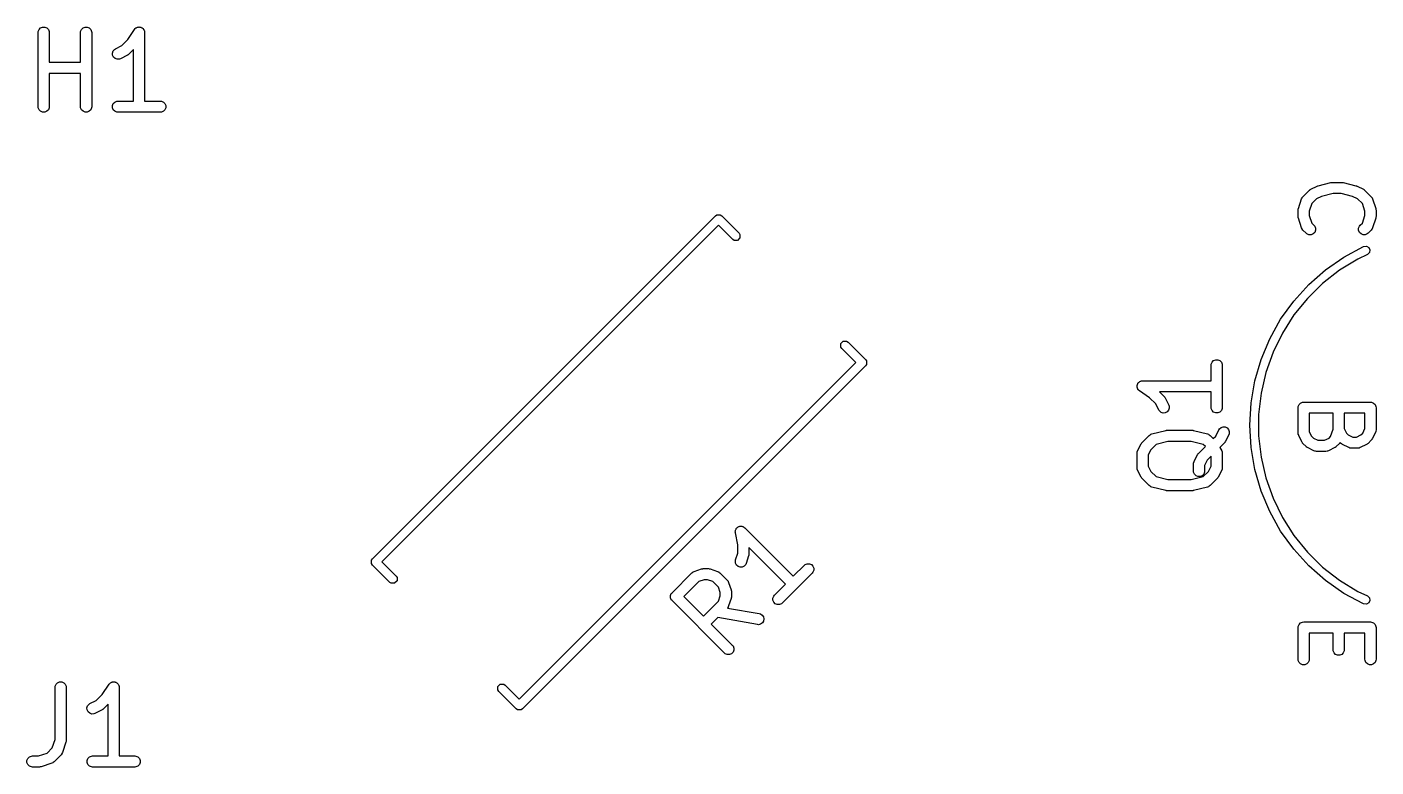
# Model space of a CAD drawing. Header units: inches. Extents: x 4.16 to 5.59, y -4.16 to -3.08.
# Drawn here: x 4.182 to 4.898, y -3.469 to -3.076 of the extents above; entities that cross this region are included whole.
import ezdxf

# ---------------------------------------------------------------- set-up
doc = ezdxf.new("R2010")
doc.units = ezdxf.units.IN
doc.header["$MEASUREMENT"] = 0
doc.layers.add('F.Silkscreen', color=41, linetype='CONTINUOUS', true_color=0xf2eda1)

msp = doc.modelspace()

# ---------------------------------------------------------------- linework, layer by layer
at = {"layer": 'F.Silkscreen', "linetype": 'CONTINUOUS'}
for p, q in [((4.18752, -3.07893), (4.18758, -3.07835)), ((4.18752, -3.1183), (4.18752, -3.07893)), ((4.18758, -3.07835), (4.18802, -3.07729)), ((4.18802, -3.07729), (4.18884, -3.07647)), ((4.18884, -3.07647), (4.1899, -3.07603)), ((4.1899, -3.07603), (4.19105, -3.07603)), ((4.19105, -3.07603), (4.19212, -3.07647)), ((4.19212, -3.07647), (4.19293, -3.07729)), ((4.19293, -3.07729), (4.19337, -3.07835)), ((4.19337, -3.07835), (4.19343, -3.07893)), ((4.19343, -3.07893), (4.19343, -3.09472)), ((4.21002, -3.07893), (4.21008, -3.07835)), ((4.21002, -3.09472), (4.21002, -3.07893)), ((4.21008, -3.07835), (4.21052, -3.07729)), ((4.21052, -3.07729), (4.21133, -3.07647)), ((4.21133, -3.07647), (4.2124, -3.07603)), ((4.2124, -3.07603), (4.21355, -3.07603)), ((4.21355, -3.07603), (4.21461, -3.07647)), ((4.21461, -3.07647), (4.21543, -3.07729)), ((4.21543, -3.07729), (4.21587, -3.07835)), ((4.21587, -3.07835), (4.21593, -3.07893)), ((4.21593, -3.07893), (4.21593, -3.1183)), ((4.23505, -3.08267), (4.23864, -3.07729)), ((4.23864, -3.07729), (4.239, -3.07684)), ((4.23864, -3.07729), (4.23864, -3.07729)), ((4.23864, -3.07729), (4.23864, -3.07729)), ((4.23864, -3.07729), (4.23864, -3.07729)), ((4.239, -3.07684), (4.23925, -3.07668)), ((4.23925, -3.07668), (4.23945, -3.07647)), ((4.23945, -3.07647), (4.23972, -3.07636)), ((4.23972, -3.07636), (4.23996, -3.0762)), ((4.23996, -3.0762), (4.24025, -3.07615)), ((4.24025, -3.07615), (4.24052, -3.07603)), ((4.24052, -3.07603), (4.24081, -3.07603)), ((4.24081, -3.07603), (4.24109, -3.07598)), ((4.24109, -3.07598), (4.24138, -3.07603)), ((4.24138, -3.07603), (4.24167, -3.07603)), ((4.24167, -3.07603), (4.24194, -3.07614)), ((4.24194, -3.07614), (4.24222, -3.0762)), ((4.24222, -3.0762), (4.24247, -3.07636)), ((4.24247, -3.07636), (4.24274, -3.07647)), ((4.24274, -3.07647), (4.24294, -3.07668)), ((4.24294, -3.07668), (4.24318, -3.07684)), ((4.24318, -3.07684), (4.24334, -3.07708)), ((4.24334, -3.07708), (4.24355, -3.07729)), ((4.24355, -3.07729), (4.24366, -3.07756)), ((4.24366, -3.07756), (4.24382, -3.0778)), ((4.24382, -3.0778), (4.24388, -3.07808)), ((4.24388, -3.07808), (4.24399, -3.07835)), ((4.24399, -3.07835), (4.24405, -3.07892)), ((4.24405, -3.07892), (4.24405, -3.07893)), ((4.24405, -3.07893), (4.24405, -3.07893)), ((4.24405, -3.07893), (4.24405, -3.07893)), ((4.24405, -3.07893), (4.24405, -3.11535)), ((4.22853, -3.08754), (4.23185, -3.08588)), ((4.23185, -3.08588), (4.23505, -3.08267)), ((4.22692, -3.08981), (4.22728, -3.08872)), ((4.227, -3.09096), (4.22692, -3.08981)), ((4.22751, -3.09199), (4.227, -3.09096)), ((4.22728, -3.08872), (4.22804, -3.08785)), ((4.22838, -3.09274), (4.22751, -3.09199)), ((4.22804, -3.08785), (4.22853, -3.08754)), ((4.22948, -3.09311), (4.22838, -3.09274)), ((4.23063, -3.09303), (4.22948, -3.09311)), ((4.23117, -3.09282), (4.23063, -3.09303)), ((4.23492, -3.09094), (4.23117, -3.09282)), ((4.23516, -3.09079), (4.23492, -3.09094)), ((4.23524, -3.09076), (4.23516, -3.09079)), ((4.23532, -3.09069), (4.23524, -3.09076)), ((4.23541, -3.09064), (4.23532, -3.09069)), ((4.23546, -3.09058), (4.23541, -3.09064)), ((4.23568, -3.09039), (4.23546, -3.09058)), ((4.23814, -3.08793), (4.23568, -3.09039)), ((4.23814, -3.11535), (4.23814, -3.08793)), ((4.19343, -3.09472), (4.21002, -3.09472)), ((4.21002, -3.10063), (4.19343, -3.10063)), ((4.19343, -3.10063), (4.19343, -3.1183)), ((4.21002, -3.1183), (4.21002, -3.10063)), ((4.18758, -3.11888), (4.18752, -3.1183)), ((4.18802, -3.11994), (4.18758, -3.11888)), ((4.18884, -3.12076), (4.18802, -3.11994)), ((4.1899, -3.1212), (4.18884, -3.12076)), ((4.19105, -3.1212), (4.1899, -3.1212)), ((4.19212, -3.12076), (4.19105, -3.1212)), ((4.19293, -3.11994), (4.19212, -3.12076)), ((4.19337, -3.11888), (4.19293, -3.11994)), ((4.19343, -3.1183), (4.19337, -3.11888)), ((4.21008, -3.11888), (4.21002, -3.1183)), ((4.21052, -3.11994), (4.21008, -3.11888)), ((4.21133, -3.12076), (4.21052, -3.11994)), ((4.2124, -3.1212), (4.21133, -3.12076)), ((4.21355, -3.1212), (4.2124, -3.1212)), ((4.21461, -3.12076), (4.21355, -3.1212)), ((4.21543, -3.11994), (4.21461, -3.12076)), ((4.21587, -3.11888), (4.21543, -3.11994)), ((4.21593, -3.1183), (4.21587, -3.11888)), ((4.22695, -3.11772), (4.22739, -3.11666)), ((4.22695, -3.11888), (4.22695, -3.11772)), ((4.22739, -3.11994), (4.22695, -3.11888)), ((4.22739, -3.11666), (4.22821, -3.11584)), ((4.22821, -3.12076), (4.22739, -3.11994)), ((4.22821, -3.11584), (4.22927, -3.1154)), ((4.22927, -3.1212), (4.22821, -3.12076)), ((4.22927, -3.1154), (4.22985, -3.11535)), ((4.22985, -3.12125), (4.22927, -3.1212)), ((4.22985, -3.11535), (4.23814, -3.11535)), ((4.25234, -3.12125), (4.22985, -3.12125)), ((4.24405, -3.11535), (4.25234, -3.11535)), ((4.25234, -3.11535), (4.25292, -3.1154)), ((4.25292, -3.1212), (4.25234, -3.12125)), ((4.25292, -3.1154), (4.25398, -3.11584)), ((4.25398, -3.12076), (4.25292, -3.1212)), ((4.25398, -3.11584), (4.2548, -3.11666)), ((4.2548, -3.11994), (4.25398, -3.12076)), ((4.2548, -3.11666), (4.25524, -3.11772)), ((4.25524, -3.11888), (4.2548, -3.11994)), ((4.25524, -3.11772), (4.25524, -3.11888)), ((4.85895, -3.1661), (4.86232, -3.16272)), ((4.86232, -3.16272), (4.86255, -3.16254)), ((4.86255, -3.16254), (4.8626, -3.16248)), ((4.8626, -3.16248), (4.86269, -3.16242)), ((4.86269, -3.16242), (4.86277, -3.16235)), ((4.86277, -3.16235), (4.86284, -3.16232)), ((4.86284, -3.16232), (4.86309, -3.16217)), ((4.86309, -3.16217), (4.86646, -3.16048)), ((4.86646, -3.16048), (4.86651, -3.16046)), ((4.86651, -3.16046), (4.86652, -3.16045)), ((4.86652, -3.16045), (4.86677, -3.16037)), ((4.86677, -3.16037), (4.867, -3.16027)), ((4.867, -3.16027), (4.86703, -3.16027)), ((4.86703, -3.16027), (4.86707, -3.16026)), ((4.86707, -3.16026), (4.87382, -3.15857)), ((4.8749, -3.16439), (4.86882, -3.16591)), ((4.87382, -3.15857), (4.87392, -3.15855)), ((4.87392, -3.15855), (4.87396, -3.15854)), ((4.87396, -3.15854), (4.87417, -3.15852)), ((4.87417, -3.15852), (4.87439, -3.15848)), ((4.87439, -3.15848), (4.87443, -3.15849)), ((4.87443, -3.15849), (4.87453, -3.15848)), ((4.87453, -3.15848), (4.8796, -3.15848)), ((4.87923, -3.16439), (4.8749, -3.16439)), ((4.88531, -3.16591), (4.87923, -3.16439)), ((4.8796, -3.15848), (4.8797, -3.15849)), ((4.8797, -3.15849), (4.87974, -3.15848)), ((4.87974, -3.15848), (4.87995, -3.15852)), ((4.87995, -3.15852), (4.88017, -3.15854)), ((4.88017, -3.15854), (4.88021, -3.15855)), ((4.88021, -3.15855), (4.88031, -3.15857)), ((4.88031, -3.15857), (4.88706, -3.16026)), ((4.88706, -3.16026), (4.8871, -3.16027)), ((4.8871, -3.16027), (4.88712, -3.16027)), ((4.88712, -3.16027), (4.88736, -3.16037)), ((4.88736, -3.16037), (4.88761, -3.16045)), ((4.88761, -3.16045), (4.88762, -3.16046)), ((4.88762, -3.16046), (4.88767, -3.16048)), ((4.88767, -3.16048), (4.89104, -3.16217)), ((4.89104, -3.16217), (4.89129, -3.16232)), ((4.89129, -3.16232), (4.89136, -3.16235)), ((4.89136, -3.16235), (4.89144, -3.16242)), ((4.89144, -3.16242), (4.89153, -3.16248)), ((4.89153, -3.16248), (4.89158, -3.16254)), ((4.89158, -3.16254), (4.89181, -3.16272)), ((4.89181, -3.16272), (4.89518, -3.1661)), ((4.85648, -3.1726), (4.85655, -3.17231)), ((4.85655, -3.17231), (4.85823, -3.16725)), ((4.85823, -3.16725), (4.85847, -3.16672)), ((4.85847, -3.16672), (4.85854, -3.16664)), ((4.85854, -3.16664), (4.85858, -3.16654)), ((4.85858, -3.16654), (4.85895, -3.1661)), ((4.86362, -3.16978), (4.8623, -3.17372)), ((4.86616, -3.16724), (4.86362, -3.16978)), ((4.86882, -3.16591), (4.86616, -3.16724)), ((4.88797, -3.16724), (4.88531, -3.16591)), ((4.89051, -3.16978), (4.88797, -3.16724)), ((4.89183, -3.17372), (4.89051, -3.16978)), ((4.89518, -3.1661), (4.89555, -3.16654)), ((4.89555, -3.16654), (4.89559, -3.16664)), ((4.89559, -3.16664), (4.89566, -3.16672)), ((4.89566, -3.16672), (4.8959, -3.16725)), ((4.8959, -3.16725), (4.89758, -3.17231)), ((4.89758, -3.17231), (4.89765, -3.1726)), ((4.36499, -3.35831), (4.54705, -3.17624)), ((4.54705, -3.17624), (4.54782, -3.17573)), ((4.54782, -3.17573), (4.54963, -3.17573)), ((4.54963, -3.17573), (4.55039, -3.17624)), ((4.55039, -3.17624), (4.55958, -3.18543)), ((4.8564, -3.17325), (4.85642, -3.17295)), ((4.8564, -3.17662), (4.8564, -3.17325)), ((4.85642, -3.17691), (4.8564, -3.17662)), ((4.85642, -3.17288), (4.85644, -3.17277)), ((4.85642, -3.17295), (4.85642, -3.17288)), ((4.85642, -3.17699), (4.85642, -3.17691)), ((4.85644, -3.17709), (4.85642, -3.17699)), ((4.85644, -3.17277), (4.85645, -3.17267)), ((4.85645, -3.1772), (4.85644, -3.17709)), ((4.85645, -3.17267), (4.85648, -3.1726)), ((4.85648, -3.17727), (4.85645, -3.1772)), ((4.85655, -3.17755), (4.85648, -3.17727)), ((4.85823, -3.18262), (4.85655, -3.17755)), ((4.8623, -3.17372), (4.8623, -3.17614)), ((4.8623, -3.17614), (4.86362, -3.18009)), ((4.89051, -3.18009), (4.89183, -3.17614)), ((4.89183, -3.17614), (4.89183, -3.17372)), ((4.89758, -3.17755), (4.8959, -3.18262)), ((4.89765, -3.17727), (4.89758, -3.17755)), ((4.89765, -3.1726), (4.89768, -3.17267)), ((4.89768, -3.1772), (4.89765, -3.17727)), ((4.89768, -3.17267), (4.89769, -3.17277)), ((4.89769, -3.17709), (4.89768, -3.1772)), ((4.89769, -3.17277), (4.89771, -3.17288)), ((4.89771, -3.17699), (4.89769, -3.17709)), ((4.89771, -3.17288), (4.89771, -3.17295)), ((4.89771, -3.17295), (4.89773, -3.17325)), ((4.89773, -3.17662), (4.89771, -3.17691)), ((4.89771, -3.17691), (4.89771, -3.17699)), ((4.89773, -3.17325), (4.89773, -3.17662)), ((4.54872, -3.18125), (4.37, -3.35998)), ((4.55624, -3.18877), (4.54872, -3.18125)), ((4.55958, -3.18543), (4.56009, -3.1862)), ((4.56009, -3.1862), (4.56009, -3.18801)), ((4.85847, -3.18314), (4.85823, -3.18262)), ((4.85854, -3.18322), (4.85847, -3.18314)), ((4.85858, -3.18332), (4.85854, -3.18322)), ((4.85895, -3.18377), (4.85858, -3.18332)), ((4.86063, -3.18546), (4.85895, -3.18377)), ((4.86108, -3.18582), (4.86063, -3.18546)), ((4.86215, -3.18626), (4.86108, -3.18582)), ((4.8633, -3.18626), (4.86215, -3.18626)), ((4.86436, -3.18582), (4.8633, -3.18626)), ((4.86362, -3.18009), (4.86481, -3.18128)), ((4.86518, -3.18501), (4.86436, -3.18582)), ((4.86481, -3.18128), (4.86518, -3.18173)), ((4.86518, -3.18173), (4.86562, -3.18279)), ((4.86562, -3.18394), (4.86518, -3.18501)), ((4.86562, -3.18279), (4.86562, -3.18394)), ((4.88851, -3.18279), (4.88895, -3.18173)), ((4.88851, -3.18394), (4.88851, -3.18279)), ((4.88895, -3.18501), (4.88851, -3.18394)), ((4.88895, -3.18173), (4.88932, -3.18128)), ((4.88977, -3.18582), (4.88895, -3.18501)), ((4.88932, -3.18128), (4.89051, -3.18009)), ((4.89083, -3.18626), (4.88977, -3.18582)), ((4.89198, -3.18626), (4.89083, -3.18626)), ((4.89305, -3.18582), (4.89198, -3.18626)), ((4.89349, -3.18546), (4.89305, -3.18582)), ((4.89518, -3.18377), (4.89349, -3.18546)), ((4.89555, -3.18332), (4.89518, -3.18377)), ((4.89559, -3.18322), (4.89555, -3.18332)), ((4.89566, -3.18314), (4.89559, -3.18322)), ((4.8959, -3.18262), (4.89566, -3.18314)), ((4.55701, -3.18928), (4.55624, -3.18877)), ((4.55881, -3.18928), (4.55701, -3.18928)), ((4.56009, -3.18801), (4.55881, -3.18928)), ((4.88071, -3.19811), (4.89117, -3.19249)), ((4.89117, -3.19249), (4.89262, -3.19231)), ((4.89262, -3.19231), (4.8939, -3.19302)), ((4.8939, -3.19302), (4.89452, -3.19434)), ((4.87096, -3.20488), (4.88071, -3.19811)), ((4.88802, -3.19917), (4.87834, -3.2051)), ((4.89317, -3.19677), (4.88802, -3.19917)), ((4.89424, -3.19578), (4.89317, -3.19677)), ((4.89452, -3.19434), (4.89424, -3.19578)), ((4.86203, -3.21271), (4.87096, -3.20488)), ((4.87834, -3.2051), (4.86939, -3.21209)), ((4.85405, -3.2215), (4.86203, -3.21271)), ((4.86939, -3.21209), (4.86129, -3.22006)), ((4.84711, -3.23113), (4.85405, -3.2215)), ((4.86129, -3.22006), (4.85414, -3.22888)), ((4.85414, -3.22888), (4.84804, -3.23846)), ((4.84131, -3.24149), (4.84711, -3.23113)), ((4.61363, -3.2441), (4.61491, -3.24282)), ((4.61363, -3.24591), (4.61363, -3.2441)), ((4.61491, -3.24282), (4.61672, -3.24282)), ((4.61672, -3.24282), (4.61749, -3.24334)), ((4.61749, -3.24334), (4.62667, -3.25252)), ((4.83672, -3.25244), (4.84131, -3.24149)), ((4.84804, -3.23846), (4.84306, -3.24867)), ((4.61414, -3.24668), (4.61363, -3.24591)), ((4.62166, -3.25419), (4.61414, -3.24668)), ((4.84306, -3.24867), (4.83927, -3.25937)), ((4.44294, -3.43292), (4.62166, -3.25419)), ((4.62667, -3.25586), (4.44461, -3.43793)), ((4.62667, -3.25252), (4.62718, -3.25329)), ((4.62718, -3.2551), (4.62667, -3.25586)), ((4.62718, -3.25329), (4.62718, -3.25329)), ((4.62718, -3.25329), (4.62718, -3.2551)), ((4.81023, -3.25553), (4.81029, -3.25495)), ((4.81023, -3.26383), (4.81023, -3.25553)), ((4.81029, -3.25495), (4.81073, -3.25389)), ((4.81073, -3.25389), (4.81154, -3.25308)), ((4.81154, -3.25308), (4.81261, -3.25263)), ((4.81261, -3.25263), (4.81376, -3.25263)), ((4.81376, -3.25263), (4.81482, -3.25308)), ((4.81482, -3.25308), (4.81564, -3.25389)), ((4.81564, -3.25389), (4.81608, -3.25495)), ((4.81608, -3.25495), (4.81613, -3.25553)), ((4.81613, -3.25553), (4.81613, -3.27803)), ((4.83339, -3.26384), (4.83672, -3.25244)), ((4.77103, -3.26594), (4.77108, -3.26565)), ((4.77108, -3.26565), (4.77124, -3.26541)), ((4.77124, -3.26541), (4.77136, -3.26514)), ((4.77136, -3.26514), (4.77156, -3.26493)), ((4.77156, -3.26493), (4.77172, -3.26469)), ((4.77172, -3.26469), (4.77196, -3.26453)), ((4.77196, -3.26453), (4.77217, -3.26432)), ((4.77217, -3.26432), (4.77244, -3.26421)), ((4.77244, -3.26421), (4.77268, -3.26405)), ((4.77268, -3.26405), (4.77297, -3.26399)), ((4.77297, -3.26399), (4.77324, -3.26388)), ((4.77324, -3.26388), (4.77381, -3.26383)), ((4.77381, -3.26383), (4.77381, -3.26383)), ((4.77381, -3.26383), (4.77381, -3.26383)), ((4.77381, -3.26383), (4.77381, -3.26383)), ((4.77381, -3.26383), (4.81023, -3.26383)), ((4.83138, -3.27555), (4.83339, -3.26384)), ((4.83927, -3.25937), (4.83672, -3.27044)), ((4.77086, -3.26678), (4.77092, -3.2665)), ((4.77092, -3.26707), (4.77086, -3.26678)), ((4.77092, -3.2662), (4.77103, -3.26594)), ((4.77092, -3.2665), (4.77092, -3.2662)), ((4.77092, -3.26736), (4.77092, -3.26707)), ((4.77103, -3.26763), (4.77092, -3.26736)), ((4.77108, -3.26791), (4.77103, -3.26763)), ((4.77125, -3.26815), (4.77108, -3.26791)), ((4.77136, -3.26842), (4.77125, -3.26815)), ((4.77156, -3.26863), (4.77136, -3.26842)), ((4.77173, -3.26887), (4.77156, -3.26863)), ((4.77217, -3.26923), (4.77173, -3.26887)), ((4.77217, -3.26924), (4.77217, -3.26923)), ((4.77217, -3.26923), (4.77217, -3.26923)), ((4.77217, -3.26923), (4.77217, -3.26923)), ((4.77755, -3.27282), (4.77217, -3.26924)), ((4.81023, -3.26973), (4.78282, -3.26973)), ((4.78282, -3.26973), (4.78527, -3.27219)), ((4.78527, -3.27219), (4.78546, -3.27242)), ((4.78546, -3.27242), (4.78552, -3.27247)), ((4.78552, -3.27247), (4.78557, -3.27256)), ((4.78557, -3.27256), (4.78564, -3.27264)), ((4.78564, -3.27264), (4.78567, -3.27271)), ((4.78567, -3.27271), (4.78583, -3.27296)), ((4.81023, -3.27803), (4.81023, -3.26973)), ((4.83672, -3.27044), (4.83543, -3.28172)), ((4.78076, -3.27603), (4.77755, -3.27282)), ((4.78242, -3.27935), (4.78076, -3.27603)), ((4.78273, -3.27984), (4.78242, -3.27935)), ((4.7836, -3.28059), (4.78273, -3.27984)), ((4.78583, -3.27296), (4.7877, -3.27671)), ((4.78763, -3.27949), (4.78687, -3.28036)), ((4.78799, -3.2784), (4.78763, -3.27949)), ((4.7877, -3.27671), (4.78791, -3.27725)), ((4.78791, -3.27725), (4.78799, -3.2784)), ((4.81029, -3.2786), (4.81023, -3.27803)), ((4.81073, -3.27967), (4.81029, -3.2786)), ((4.81154, -3.28048), (4.81073, -3.27967)), ((4.81564, -3.27967), (4.81482, -3.28048)), ((4.81608, -3.2786), (4.81564, -3.27967)), ((4.81613, -3.27803), (4.81608, -3.2786)), ((4.83071, -3.2874), (4.83138, -3.27555)), ((4.8564, -3.27812), (4.85645, -3.27755)), ((4.8564, -3.29162), (4.8564, -3.27812)), ((4.85645, -3.27755), (4.85689, -3.27648)), ((4.85689, -3.27648), (4.85771, -3.27567)), ((4.85771, -3.27567), (4.85877, -3.27523)), ((4.85877, -3.27523), (4.85935, -3.27517)), ((4.85935, -3.27517), (4.89478, -3.27517)), ((4.89478, -3.27517), (4.89536, -3.27523)), ((4.89536, -3.27523), (4.89642, -3.27567)), ((4.89642, -3.27567), (4.89724, -3.27648)), ((4.89724, -3.27648), (4.89768, -3.27755)), ((4.89768, -3.27755), (4.89773, -3.27812)), ((4.89773, -3.27812), (4.89773, -3.28993)), ((4.78469, -3.28096), (4.7836, -3.28059)), ((4.78584, -3.28088), (4.78469, -3.28096)), ((4.78687, -3.28036), (4.78584, -3.28088)), ((4.81261, -3.28092), (4.81154, -3.28048)), ((4.81376, -3.28092), (4.81261, -3.28092)), ((4.81482, -3.28048), (4.81376, -3.28092)), ((4.83543, -3.28172), (4.83543, -3.2874)), ((4.87496, -3.28107), (4.8623, -3.28107)), ((4.8623, -3.28107), (4.8623, -3.29092)), ((4.87496, -3.28945), (4.87496, -3.28107)), ((4.89183, -3.28107), (4.88086, -3.28107)), ((4.88086, -3.28107), (4.88086, -3.28924)), ((4.89183, -3.28924), (4.89183, -3.28107)), ((4.7736, -3.29656), (4.77735, -3.29281)), ((4.77735, -3.29281), (4.7778, -3.29245)), ((4.7778, -3.29245), (4.778, -3.29236)), ((4.778, -3.29236), (4.77817, -3.29223)), ((4.77817, -3.29223), (4.77872, -3.29204)), ((4.77872, -3.29204), (4.78622, -3.29016)), ((4.78622, -3.29016), (4.78632, -3.29015)), ((4.78632, -3.29015), (4.78636, -3.29013)), ((4.78636, -3.29013), (4.78658, -3.29011)), ((4.78658, -3.29011), (4.78679, -3.29008)), ((4.78679, -3.29008), (4.78683, -3.29008)), ((4.78683, -3.29008), (4.78694, -3.29007)), ((4.78694, -3.29007), (4.80006, -3.29007)), ((4.80006, -3.29007), (4.80016, -3.29008)), ((4.80016, -3.29008), (4.8002, -3.29008)), ((4.8002, -3.29008), (4.80042, -3.29011)), ((4.80042, -3.29011), (4.80063, -3.29013)), ((4.80063, -3.29013), (4.80067, -3.29015)), ((4.80067, -3.29015), (4.80077, -3.29016)), ((4.80077, -3.29016), (4.80827, -3.29204)), ((4.80827, -3.29204), (4.80882, -3.29223)), ((4.80882, -3.29223), (4.809, -3.29236)), ((4.809, -3.29236), (4.8092, -3.29245)), ((4.8092, -3.29245), (4.80965, -3.29281)), ((4.80965, -3.29281), (4.81131, -3.29447)), ((4.81131, -3.29447), (4.81263, -3.29315)), ((4.81263, -3.29315), (4.81429, -3.28983)), ((4.81429, -3.28983), (4.8146, -3.28934)), ((4.8146, -3.28934), (4.81547, -3.28859)), ((4.81547, -3.28859), (4.81656, -3.28822)), ((4.81656, -3.28822), (4.81771, -3.2883)), ((4.81957, -3.29247), (4.8177, -3.29622)), ((4.81771, -3.2883), (4.81874, -3.28882)), ((4.81874, -3.28882), (4.8195, -3.28969)), ((4.8195, -3.28969), (4.81986, -3.29078)), ((4.81978, -3.29193), (4.81957, -3.29247)), ((4.81986, -3.29078), (4.81978, -3.29193)), ((4.83138, -3.29926), (4.83071, -3.2874)), ((4.83543, -3.2874), (4.83543, -3.29308)), ((4.83543, -3.29308), (4.83672, -3.30436)), ((4.85645, -3.2922), (4.8564, -3.29162)), ((4.85649, -3.29229), (4.85645, -3.2922)), ((4.8565, -3.2924), (4.85649, -3.29229)), ((4.85671, -3.29294), (4.8565, -3.2924)), ((4.85839, -3.29631), (4.85671, -3.29294)), ((4.8623, -3.29092), (4.86346, -3.29325)), ((4.86346, -3.29325), (4.86447, -3.29425)), ((4.86447, -3.29425), (4.86679, -3.29542)), ((4.87046, -3.29542), (4.87278, -3.29425)), ((4.87278, -3.29425), (4.87364, -3.2934)), ((4.87364, -3.2934), (4.87496, -3.28945)), ((4.88086, -3.28924), (4.88202, -3.29156)), ((4.88202, -3.29156), (4.88303, -3.29257)), ((4.88303, -3.29257), (4.88535, -3.29373)), ((4.88535, -3.29373), (4.88734, -3.29373)), ((4.88734, -3.29373), (4.88966, -3.29257)), ((4.88966, -3.29257), (4.89067, -3.29156)), ((4.89067, -3.29156), (4.89183, -3.28924)), ((4.89742, -3.29125), (4.89573, -3.29463)), ((4.89763, -3.29071), (4.89742, -3.29125)), ((4.89764, -3.29061), (4.89763, -3.29071)), ((4.89768, -3.29051), (4.89764, -3.29061)), ((4.89773, -3.28993), (4.89768, -3.29051)), ((4.77096, -3.30162), (4.77117, -3.30108)), ((4.77117, -3.30108), (4.77305, -3.29733)), ((4.77305, -3.29733), (4.7732, -3.29708)), ((4.7732, -3.29708), (4.77323, -3.29701)), ((4.77323, -3.29701), (4.7733, -3.29693)), ((4.7733, -3.29693), (4.77335, -3.29684)), ((4.77335, -3.29684), (4.77341, -3.29679)), ((4.77341, -3.29679), (4.7736, -3.29656)), ((4.77811, -3.3004), (4.77676, -3.3031)), ((4.78095, -3.29757), (4.77811, -3.3004)), ((4.7873, -3.29598), (4.78095, -3.29757)), ((4.79969, -3.29598), (4.7873, -3.29598)), ((4.80605, -3.29757), (4.79969, -3.29598)), ((4.80359, -3.30219), (4.80713, -3.29865)), ((4.80713, -3.29865), (4.80605, -3.29757)), ((4.81714, -3.29699), (4.8149, -3.29923)), ((4.8149, -3.29923), (4.81582, -3.30108)), ((4.81582, -3.30108), (4.81603, -3.30162)), ((4.81733, -3.29676), (4.81714, -3.29699)), ((4.81739, -3.29671), (4.81733, -3.29676)), ((4.81745, -3.29662), (4.81739, -3.29671)), ((4.81751, -3.29654), (4.81745, -3.29662)), ((4.81754, -3.29647), (4.81751, -3.29654)), ((4.8177, -3.29622), (4.81754, -3.29647)), ((4.83339, -3.31096), (4.83138, -3.29926)), ((4.85855, -3.29656), (4.85839, -3.29631)), ((4.85858, -3.29663), (4.85855, -3.29656)), ((4.85865, -3.29672), (4.85858, -3.29663)), ((4.8587, -3.2968), (4.85865, -3.29672)), ((4.85876, -3.29686), (4.8587, -3.2968)), ((4.85895, -3.29708), (4.85876, -3.29686)), ((4.86063, -3.29877), (4.85895, -3.29708)), ((4.86086, -3.29896), (4.86063, -3.29877)), ((4.86091, -3.29901), (4.86086, -3.29896)), ((4.861, -3.29907), (4.86091, -3.29901)), ((4.86108, -3.29914), (4.861, -3.29907)), ((4.86115, -3.29917), (4.86108, -3.29914)), ((4.8614, -3.29932), (4.86115, -3.29917)), ((4.86478, -3.30101), (4.8614, -3.29932)), ((4.86532, -3.30122), (4.86478, -3.30101)), ((4.86542, -3.30122), (4.86532, -3.30122)), ((4.86552, -3.30126), (4.86542, -3.30122)), ((4.8661, -3.30132), (4.86552, -3.30126)), ((4.87116, -3.30132), (4.8661, -3.30132)), ((4.86679, -3.29542), (4.87046, -3.29542)), ((4.87174, -3.30126), (4.87116, -3.30132)), ((4.87183, -3.30122), (4.87174, -3.30126)), ((4.87194, -3.30122), (4.87183, -3.30122)), ((4.87248, -3.30101), (4.87194, -3.30122)), ((4.87585, -3.29932), (4.87248, -3.30101)), ((4.8761, -3.29917), (4.87585, -3.29932)), ((4.87617, -3.29914), (4.8761, -3.29917)), ((4.87626, -3.29907), (4.87617, -3.29914)), ((4.87634, -3.29901), (4.87626, -3.29907)), ((4.8764, -3.29896), (4.87634, -3.29901)), ((4.87662, -3.29877), (4.8764, -3.29896)), ((4.87831, -3.29708), (4.87662, -3.29877)), ((4.87868, -3.29663), (4.87831, -3.29708)), ((4.8787, -3.29658), (4.87868, -3.29663)), ((4.87919, -3.29708), (4.8787, -3.29658)), ((4.87942, -3.29727), (4.87919, -3.29708)), ((4.87947, -3.29733), (4.87942, -3.29727)), ((4.87956, -3.29738), (4.87947, -3.29733)), ((4.87964, -3.29745), (4.87956, -3.29738)), ((4.87971, -3.29748), (4.87964, -3.29745)), ((4.87996, -3.29764), (4.87971, -3.29748)), ((4.88334, -3.29932), (4.87996, -3.29764)), ((4.88388, -3.29953), (4.88334, -3.29932)), ((4.88398, -3.29954), (4.88388, -3.29953)), ((4.88408, -3.29958), (4.88398, -3.29954)), ((4.88466, -3.29963), (4.88408, -3.29958)), ((4.88803, -3.29963), (4.88466, -3.29963)), ((4.88861, -3.29958), (4.88803, -3.29963)), ((4.88871, -3.29954), (4.88861, -3.29958)), ((4.88881, -3.29953), (4.88871, -3.29954)), ((4.88935, -3.29932), (4.88881, -3.29953)), ((4.89273, -3.29764), (4.88935, -3.29932)), ((4.89298, -3.29748), (4.89273, -3.29764)), ((4.89305, -3.29745), (4.89298, -3.29748)), ((4.89313, -3.29738), (4.89305, -3.29745)), ((4.89322, -3.29733), (4.89313, -3.29738)), ((4.89327, -3.29727), (4.89322, -3.29733)), ((4.89349, -3.29708), (4.89327, -3.29727)), ((4.89518, -3.2954), (4.89349, -3.29708)), ((4.89537, -3.29517), (4.89518, -3.2954)), ((4.89543, -3.29512), (4.89537, -3.29517)), ((4.89548, -3.29503), (4.89543, -3.29512)), ((4.89555, -3.29495), (4.89548, -3.29503)), ((4.89558, -3.29488), (4.89555, -3.29495)), ((4.89573, -3.29463), (4.89558, -3.29488)), ((4.77086, -3.3024), (4.77092, -3.30182)), ((4.77086, -3.3099), (4.77086, -3.3024)), ((4.77092, -3.30182), (4.77096, -3.30173)), ((4.77096, -3.30173), (4.77096, -3.30162)), ((4.77676, -3.3031), (4.77676, -3.3092)), ((4.80086, -3.30802), (4.80091, -3.30745)), ((4.80086, -3.31177), (4.80086, -3.30802)), ((4.80091, -3.30745), (4.80095, -3.30735)), ((4.80095, -3.30735), (4.80096, -3.30724)), ((4.80096, -3.30724), (4.80117, -3.3067)), ((4.80117, -3.3067), (4.80304, -3.30295)), ((4.80304, -3.30295), (4.8032, -3.30271)), ((4.8032, -3.30271), (4.80323, -3.30263)), ((4.80323, -3.30263), (4.80329, -3.30255)), ((4.80329, -3.30255), (4.80335, -3.30246)), ((4.80335, -3.30246), (4.80341, -3.30241)), ((4.80341, -3.30241), (4.80359, -3.30219)), ((4.80811, -3.30602), (4.80676, -3.30872)), ((4.81023, -3.3039), (4.80811, -3.30602)), ((4.81023, -3.3092), (4.81023, -3.3039)), ((4.81603, -3.30162), (4.81604, -3.30173)), ((4.81604, -3.30173), (4.81608, -3.30182)), ((4.81608, -3.30182), (4.81613, -3.3024)), ((4.81613, -3.3024), (4.81613, -3.3099)), ((4.83672, -3.30436), (4.83927, -3.31543)), ((4.77092, -3.31047), (4.77086, -3.3099)), ((4.77096, -3.31057), (4.77092, -3.31047)), ((4.77096, -3.31068), (4.77096, -3.31057)), ((4.77117, -3.31122), (4.77096, -3.31068)), ((4.77305, -3.31497), (4.77117, -3.31122)), ((4.7732, -3.31522), (4.77305, -3.31497)), ((4.77323, -3.31529), (4.7732, -3.31522)), ((4.7733, -3.31537), (4.77323, -3.31529)), ((4.77335, -3.31546), (4.7733, -3.31537)), ((4.77341, -3.31551), (4.77335, -3.31546)), ((4.7736, -3.31574), (4.77341, -3.31551)), ((4.77735, -3.31949), (4.7736, -3.31574)), ((4.77676, -3.3092), (4.77811, -3.3119)), ((4.77811, -3.3119), (4.78095, -3.31473)), ((4.78095, -3.31473), (4.7873, -3.31632)), ((4.79969, -3.31632), (4.80605, -3.31473)), ((4.80091, -3.31235), (4.80086, -3.31177)), ((4.80135, -3.31341), (4.80091, -3.31235)), ((4.80217, -3.31423), (4.80135, -3.31341)), ((4.80323, -3.31467), (4.80217, -3.31423)), ((4.80438, -3.31467), (4.80323, -3.31467)), ((4.80545, -3.31423), (4.80438, -3.31467)), ((4.80626, -3.31341), (4.80545, -3.31423)), ((4.80605, -3.31473), (4.80888, -3.3119)), ((4.8067, -3.31235), (4.80626, -3.31341)), ((4.80676, -3.31177), (4.8067, -3.31235)), ((4.80676, -3.30872), (4.80676, -3.31177)), ((4.80888, -3.3119), (4.81023, -3.3092)), ((4.81339, -3.31574), (4.80965, -3.31949)), ((4.81358, -3.31551), (4.81339, -3.31574)), ((4.81364, -3.31546), (4.81358, -3.31551)), ((4.8137, -3.31537), (4.81364, -3.31546)), ((4.81376, -3.31529), (4.8137, -3.31537)), ((4.81379, -3.31522), (4.81376, -3.31529)), ((4.81395, -3.31497), (4.81379, -3.31522)), ((4.81582, -3.31122), (4.81395, -3.31497)), ((4.81603, -3.31068), (4.81582, -3.31122)), ((4.81604, -3.31057), (4.81603, -3.31068)), ((4.81608, -3.31047), (4.81604, -3.31057)), ((4.81613, -3.3099), (4.81608, -3.31047)), ((4.83672, -3.32236), (4.83339, -3.31096)), ((4.83927, -3.31543), (4.84306, -3.32614)), ((4.7778, -3.31985), (4.77735, -3.31949)), ((4.778, -3.31994), (4.7778, -3.31985)), ((4.77817, -3.32007), (4.778, -3.31994)), ((4.77872, -3.32026), (4.77817, -3.32007)), ((4.78622, -3.32214), (4.77872, -3.32026)), ((4.78632, -3.32215), (4.78622, -3.32214)), ((4.78636, -3.32217), (4.78632, -3.32215)), ((4.78658, -3.32219), (4.78636, -3.32217)), ((4.78679, -3.32222), (4.78658, -3.32219)), ((4.78683, -3.32222), (4.78679, -3.32222)), ((4.78694, -3.32223), (4.78683, -3.32222)), ((4.80006, -3.32223), (4.78694, -3.32223)), ((4.7873, -3.31632), (4.79969, -3.31632)), ((4.80016, -3.32222), (4.80006, -3.32223)), ((4.8002, -3.32222), (4.80016, -3.32222)), ((4.80042, -3.32219), (4.8002, -3.32222)), ((4.80063, -3.32217), (4.80042, -3.32219)), ((4.80067, -3.32215), (4.80063, -3.32217)), ((4.80077, -3.32214), (4.80067, -3.32215)), ((4.80827, -3.32026), (4.80077, -3.32214)), ((4.80882, -3.32007), (4.80827, -3.32026)), ((4.809, -3.31994), (4.80882, -3.32007)), ((4.8092, -3.31985), (4.809, -3.31994)), ((4.80965, -3.31949), (4.8092, -3.31985)), ((4.84131, -3.33331), (4.83672, -3.32236)), ((4.84306, -3.32614), (4.84804, -3.33634)), ((4.84711, -3.34367), (4.84131, -3.33331)), ((4.84804, -3.33634), (4.85414, -3.34592)), ((4.5576, -3.34397), (4.55765, -3.34368)), ((4.55765, -3.34454), (4.5576, -3.34397)), ((4.55765, -3.34339), (4.55776, -3.34312)), ((4.55765, -3.34368), (4.55765, -3.34339)), ((4.55776, -3.34312), (4.55782, -3.34284)), ((4.55782, -3.34284), (4.55798, -3.3426)), ((4.55798, -3.3426), (4.55809, -3.34233)), ((4.55809, -3.34233), (4.5583, -3.34212)), ((4.5583, -3.34212), (4.55846, -3.34188)), ((4.55846, -3.34188), (4.5587, -3.34172)), ((4.5587, -3.34172), (4.55891, -3.34151)), ((4.55891, -3.34151), (4.55918, -3.3414)), ((4.55918, -3.3414), (4.55942, -3.34124)), ((4.55942, -3.34124), (4.5597, -3.34118)), ((4.5597, -3.34118), (4.55997, -3.34107)), ((4.55997, -3.34107), (4.56026, -3.34107)), ((4.56026, -3.34107), (4.56055, -3.34102)), ((4.56055, -3.34102), (4.56083, -3.34107)), ((4.56083, -3.34107), (4.56113, -3.34107)), ((4.56113, -3.34107), (4.56139, -3.34118)), ((4.56139, -3.34118), (4.56168, -3.34124)), ((4.56168, -3.34124), (4.56192, -3.3414)), ((4.56192, -3.3414), (4.56219, -3.34151)), ((4.56219, -3.34151), (4.56263, -3.34188)), ((4.56263, -3.34188), (4.56264, -3.34188)), ((4.56264, -3.34188), (4.56264, -3.34188)), ((4.56264, -3.34188), (4.56264, -3.34188)), ((4.56264, -3.34188), (4.58839, -3.36763)), ((4.85405, -3.35331), (4.84711, -3.34367)), ((4.55765, -3.34455), (4.55765, -3.34454)), ((4.55765, -3.34454), (4.55765, -3.34454)), ((4.55892, -3.35089), (4.55765, -3.34455)), ((4.55765, -3.34455), (4.55765, -3.34455)), ((4.55892, -3.35542), (4.55892, -3.35089)), ((4.85414, -3.34592), (4.86129, -3.35475)), ((4.36448, -3.35908), (4.36499, -3.35831)), ((4.55775, -3.35894), (4.55892, -3.35542)), ((4.56468, -3.35683), (4.56335, -3.36081)), ((4.56474, -3.35655), (4.56468, -3.35683)), ((4.56477, -3.35648), (4.56474, -3.35655)), ((4.56478, -3.35637), (4.56477, -3.35648)), ((4.56481, -3.35627), (4.56478, -3.35637)), ((4.56483, -3.3559), (4.5648, -3.35619)), ((4.5648, -3.35619), (4.56481, -3.35627)), ((4.58421, -3.37181), (4.56483, -3.35242)), ((4.56483, -3.35242), (4.56483, -3.3559)), ((4.86203, -3.3621), (4.85405, -3.35331)), ((4.86129, -3.35475), (4.86939, -3.36271)), ((4.36448, -3.36088), (4.36448, -3.35908)), ((4.36499, -3.36165), (4.36448, -3.36088)), ((4.37417, -3.37084), (4.36499, -3.36165)), ((4.37, -3.35998), (4.37751, -3.3675)), ((4.524, -3.37635), (4.5346, -3.36574)), ((4.5346, -3.36574), (4.53505, -3.36537)), ((4.53505, -3.36537), (4.53515, -3.36533)), ((4.53515, -3.36533), (4.53523, -3.36526)), ((4.53523, -3.36526), (4.53575, -3.36503)), ((4.53575, -3.36503), (4.53973, -3.3637)), ((4.53973, -3.3637), (4.54002, -3.36364)), ((4.54002, -3.36364), (4.54009, -3.36361)), ((4.54009, -3.36361), (4.54019, -3.3636)), ((4.54019, -3.3636), (4.5403, -3.36357)), ((4.5403, -3.36357), (4.54037, -3.36358)), ((4.54037, -3.36358), (4.54067, -3.36355)), ((4.54067, -3.36355), (4.54332, -3.36355)), ((4.54332, -3.36355), (4.54361, -3.36358)), ((4.54361, -3.36358), (4.54369, -3.36357)), ((4.54369, -3.36357), (4.54379, -3.3636)), ((4.54379, -3.3636), (4.54389, -3.36361)), ((4.54389, -3.36361), (4.54396, -3.36364)), ((4.54396, -3.36364), (4.54425, -3.3637)), ((4.54425, -3.3637), (4.54823, -3.36503)), ((4.54823, -3.36503), (4.54876, -3.36526)), ((4.54876, -3.36526), (4.54884, -3.36533)), ((4.54884, -3.36533), (4.54893, -3.36537)), ((4.54893, -3.36537), (4.54938, -3.36574)), ((4.54938, -3.36574), (4.55336, -3.36972)), ((4.55762, -3.35951), (4.55775, -3.35894)), ((4.5577, -3.36066), (4.55762, -3.35951)), ((4.55822, -3.36169), (4.5577, -3.36066)), ((4.55909, -3.36244), (4.55822, -3.36169)), ((4.56018, -3.36281), (4.55909, -3.36244)), ((4.56133, -3.36272), (4.56018, -3.36281)), ((4.56236, -3.36221), (4.56133, -3.36272)), ((4.56312, -3.36134), (4.56236, -3.36221)), ((4.56335, -3.36081), (4.56312, -3.36134)), ((4.58839, -3.36763), (4.59425, -3.36177)), ((4.59425, -3.36177), (4.5947, -3.3614)), ((4.5947, -3.3614), (4.59577, -3.36096)), ((4.59577, -3.36096), (4.59692, -3.36096)), ((4.59692, -3.36096), (4.59798, -3.3614)), ((4.59798, -3.3614), (4.5988, -3.36221)), ((4.5988, -3.36549), (4.59843, -3.36594)), ((4.5988, -3.36221), (4.59924, -3.36328)), ((4.59924, -3.36443), (4.5988, -3.36549)), ((4.59924, -3.36328), (4.59924, -3.36443)), ((4.87096, -3.36993), (4.86203, -3.3621)), ((4.86939, -3.36271), (4.87834, -3.3697)), ((4.37494, -3.37135), (4.37417, -3.37084)), ((4.37675, -3.37135), (4.37494, -3.37135)), ((4.37803, -3.37007), (4.37675, -3.37135)), ((4.37751, -3.3675), (4.37803, -3.36826)), ((4.37803, -3.36826), (4.37803, -3.37007)), ((4.53828, -3.37041), (4.53026, -3.37844)), ((4.54114, -3.36946), (4.53828, -3.37041)), ((4.54284, -3.36946), (4.54114, -3.36946)), ((4.5457, -3.37041), (4.54284, -3.36946)), ((4.54869, -3.3734), (4.5457, -3.37041)), ((4.55336, -3.36972), (4.55373, -3.37017)), ((4.55373, -3.37017), (4.55377, -3.37026)), ((4.55377, -3.37026), (4.55384, -3.37034)), ((4.55384, -3.37034), (4.55407, -3.37087)), ((4.55407, -3.37087), (4.5554, -3.37485)), ((4.57835, -3.37767), (4.58421, -3.37181)), ((4.59843, -3.36594), (4.58252, -3.38185)), ((4.88071, -3.37669), (4.87096, -3.36993)), ((4.87834, -3.3697), (4.88802, -3.37563)), ((4.52319, -3.37786), (4.52363, -3.37679)), ((4.52319, -3.37901), (4.52319, -3.37786)), ((4.52363, -3.38008), (4.52319, -3.37901)), ((4.52363, -3.37679), (4.524, -3.37635)), ((4.524, -3.38052), (4.52363, -3.38008)), ((4.53026, -3.37844), (4.54067, -3.38884)), ((4.54964, -3.37626), (4.54869, -3.3734)), ((4.54869, -3.38082), (4.54964, -3.37796)), ((4.54964, -3.37796), (4.54964, -3.37626)), ((4.5554, -3.37937), (4.55407, -3.38335)), ((4.5554, -3.37485), (4.55546, -3.37514)), ((4.55546, -3.37908), (4.5554, -3.37937)), ((4.55546, -3.37514), (4.55549, -3.37521)), ((4.55549, -3.37901), (4.55546, -3.37908)), ((4.55549, -3.37521), (4.5555, -3.37531)), ((4.5555, -3.37891), (4.55549, -3.37901)), ((4.5555, -3.37531), (4.55553, -3.37541)), ((4.55553, -3.3788), (4.5555, -3.37891)), ((4.55553, -3.37541), (4.55552, -3.37549)), ((4.55552, -3.37549), (4.55555, -3.37578)), ((4.55555, -3.37844), (4.55552, -3.37873)), ((4.55552, -3.37873), (4.55553, -3.3788)), ((4.55555, -3.37578), (4.55555, -3.37844)), ((4.57754, -3.37918), (4.57798, -3.37812)), ((4.57754, -3.38034), (4.57754, -3.37918)), ((4.57798, -3.37812), (4.57835, -3.37767)), ((4.89117, -3.38231), (4.88071, -3.37669)), ((4.88802, -3.37563), (4.89317, -3.37803)), ((4.89317, -3.37803), (4.89424, -3.37903)), ((4.89424, -3.37903), (4.89452, -3.38046)), ((4.55183, -3.40836), (4.524, -3.38052)), ((4.54067, -3.38884), (4.54869, -3.38082)), ((4.55373, -3.38405), (4.55339, -3.38447)), ((4.55339, -3.38447), (4.57034, -3.38746)), ((4.55377, -3.38395), (4.55373, -3.38405)), ((4.55384, -3.38387), (4.55377, -3.38395)), ((4.55407, -3.38335), (4.55384, -3.38387)), ((4.57798, -3.3814), (4.57754, -3.38034)), ((4.57879, -3.38222), (4.57798, -3.3814)), ((4.57986, -3.38266), (4.57879, -3.38222)), ((4.58101, -3.38266), (4.57986, -3.38266)), ((4.58208, -3.38222), (4.58101, -3.38266)), ((4.58252, -3.38185), (4.58208, -3.38222)), ((4.89262, -3.38249), (4.89117, -3.38231)), ((4.8939, -3.38178), (4.89262, -3.38249)), ((4.89452, -3.38046), (4.8939, -3.38178)), ((4.54829, -3.38956), (4.54484, -3.39302)), ((4.54484, -3.39302), (4.55601, -3.40419)), ((4.56932, -3.39327), (4.54829, -3.38956)), ((4.56989, -3.39332), (4.56932, -3.39327)), ((4.57102, -3.39307), (4.56989, -3.39332)), ((4.57034, -3.38746), (4.5709, -3.38761)), ((4.5709, -3.38761), (4.57187, -3.38823)), ((4.57196, -3.39241), (4.57102, -3.39307)), ((4.57187, -3.38823), (4.57253, -3.38918)), ((4.57258, -3.39144), (4.57196, -3.39241)), ((4.57253, -3.38918), (4.57278, -3.3903)), ((4.57278, -3.3903), (4.57258, -3.39144)), ((4.8564, -3.39481), (4.85645, -3.39423)), ((4.85645, -3.39423), (4.85689, -3.39317)), ((4.85689, -3.39317), (4.85771, -3.39235)), ((4.85771, -3.39235), (4.85877, -3.39191)), ((4.85877, -3.39191), (4.85935, -3.39186)), ((4.85935, -3.39186), (4.89478, -3.39186)), ((4.89478, -3.39186), (4.89536, -3.39191)), ((4.89536, -3.39191), (4.89642, -3.39235)), ((4.89642, -3.39235), (4.89724, -3.39317)), ((4.89724, -3.39317), (4.89768, -3.39423)), ((4.89768, -3.39423), (4.89773, -3.39481)), ((4.8564, -3.41168), (4.8564, -3.39481)), ((4.87496, -3.39776), (4.8623, -3.39776)), ((4.8623, -3.39776), (4.8623, -3.41168)), ((4.87496, -3.40662), (4.87496, -3.39776)), ((4.89183, -3.39776), (4.88086, -3.39776)), ((4.88086, -3.39776), (4.88086, -3.40662)), ((4.89183, -3.41168), (4.89183, -3.39776)), ((4.89773, -3.39481), (4.89773, -3.41168)), ((4.55228, -3.40873), (4.55183, -3.40836)), ((4.55335, -3.40917), (4.55228, -3.40873)), ((4.55556, -3.40873), (4.5545, -3.40917)), ((4.55638, -3.40791), (4.55556, -3.40873)), ((4.55601, -3.40419), (4.55638, -3.40463)), ((4.55638, -3.40463), (4.55682, -3.4057)), ((4.55682, -3.40685), (4.55638, -3.40791)), ((4.55682, -3.4057), (4.55682, -3.40685)), ((4.87501, -3.4072), (4.87496, -3.40662)), ((4.87545, -3.40826), (4.87501, -3.4072)), ((4.87627, -3.40907), (4.87545, -3.40826)), ((4.88036, -3.40826), (4.87955, -3.40907)), ((4.8808, -3.4072), (4.88036, -3.40826)), ((4.88086, -3.40662), (4.8808, -3.4072)), ((4.5545, -3.40917), (4.55335, -3.40917)), ((4.85645, -3.41226), (4.8564, -3.41168)), ((4.85689, -3.41332), (4.85645, -3.41226)), ((4.85771, -3.41414), (4.85689, -3.41332)), ((4.85877, -3.41458), (4.85771, -3.41414)), ((4.85992, -3.41458), (4.85877, -3.41458)), ((4.86099, -3.41414), (4.85992, -3.41458)), ((4.8618, -3.41332), (4.86099, -3.41414)), ((4.86224, -3.41226), (4.8618, -3.41332)), ((4.8623, -3.41168), (4.86224, -3.41226)), ((4.87733, -3.40952), (4.87627, -3.40907)), ((4.87848, -3.40952), (4.87733, -3.40952)), ((4.87955, -3.40907), (4.87848, -3.40952)), ((4.89189, -3.41226), (4.89183, -3.41168)), ((4.89233, -3.41332), (4.89189, -3.41226)), ((4.89314, -3.41414), (4.89233, -3.41332)), ((4.89421, -3.41458), (4.89314, -3.41414)), ((4.89536, -3.41458), (4.89421, -3.41458)), ((4.89642, -3.41414), (4.89536, -3.41458)), ((4.89724, -3.41332), (4.89642, -3.41414)), ((4.89768, -3.41226), (4.89724, -3.41332)), ((4.89773, -3.41168), (4.89768, -3.41226)), ((4.19652, -3.42657), (4.19658, -3.42599)), ((4.19652, -3.45421), (4.19652, -3.42657)), ((4.19658, -3.42599), (4.19702, -3.42493)), ((4.19702, -3.42493), (4.19783, -3.42411)), ((4.19783, -3.42411), (4.1989, -3.42367)), ((4.1989, -3.42367), (4.20005, -3.42367)), ((4.20005, -3.42367), (4.20112, -3.42411)), ((4.20112, -3.42411), (4.20193, -3.42493)), ((4.20193, -3.42493), (4.20237, -3.42599)), ((4.20237, -3.42599), (4.20243, -3.42657)), ((4.20243, -3.42657), (4.20243, -3.45469)), ((4.21835, -3.43351), (4.22155, -3.43031)), ((4.22155, -3.43031), (4.22514, -3.42493)), ((4.22514, -3.42493), (4.22551, -3.42448)), ((4.22514, -3.42493), (4.22514, -3.42493)), ((4.22514, -3.42493), (4.22514, -3.42493)), ((4.22514, -3.42493), (4.22514, -3.42493)), ((4.22551, -3.42448), (4.22575, -3.42432)), ((4.22575, -3.42432), (4.22596, -3.42411)), ((4.22596, -3.42411), (4.22622, -3.424)), ((4.22622, -3.424), (4.22646, -3.42384)), ((4.22646, -3.42384), (4.22675, -3.42378)), ((4.22675, -3.42378), (4.22702, -3.42367)), ((4.22702, -3.42367), (4.22731, -3.42367)), ((4.22731, -3.42367), (4.22759, -3.42361)), ((4.22759, -3.42361), (4.22788, -3.42367)), ((4.22788, -3.42367), (4.22817, -3.42367)), ((4.22817, -3.42367), (4.22844, -3.42378)), ((4.22844, -3.42378), (4.22872, -3.42384)), ((4.22872, -3.42384), (4.22897, -3.424)), ((4.22897, -3.424), (4.22924, -3.42411)), ((4.22924, -3.42411), (4.22944, -3.42432)), ((4.22944, -3.42432), (4.22968, -3.42448)), ((4.22968, -3.42448), (4.22985, -3.42472)), ((4.22985, -3.42472), (4.23005, -3.42493)), ((4.23005, -3.42493), (4.23016, -3.42519)), ((4.23016, -3.42519), (4.23032, -3.42543)), ((4.23032, -3.42543), (4.23038, -3.42572)), ((4.23038, -3.42572), (4.23049, -3.42599)), ((4.23049, -3.42599), (4.23055, -3.42656)), ((4.23055, -3.42656), (4.23055, -3.42656)), ((4.23055, -3.42656), (4.23055, -3.42657)), ((4.23055, -3.42657), (4.23055, -3.42657)), ((4.23055, -3.42657), (4.23055, -3.46298)), ((4.43157, -3.42617), (4.43285, -3.42489)), ((4.43157, -3.42798), (4.43157, -3.42617)), ((4.43208, -3.42874), (4.43157, -3.42798)), ((4.44127, -3.43793), (4.43208, -3.42874)), ((4.43285, -3.42489), (4.43465, -3.42489)), ((4.43465, -3.42489), (4.43542, -3.4254)), ((4.43542, -3.4254), (4.44294, -3.43292)), ((4.21342, -3.43745), (4.21378, -3.43635)), ((4.2135, -3.4386), (4.21342, -3.43745)), ((4.21378, -3.43635), (4.21454, -3.43548)), ((4.21454, -3.43548), (4.21503, -3.43518)), ((4.21503, -3.43518), (4.21835, -3.43351)), ((4.22464, -3.43557), (4.22219, -3.43803)), ((4.22464, -3.46298), (4.22464, -3.43557)), ((4.21402, -3.43963), (4.2135, -3.4386)), ((4.21489, -3.44038), (4.21402, -3.43963)), ((4.21598, -3.44075), (4.21489, -3.44038)), ((4.21713, -3.44066), (4.21598, -3.44075)), ((4.21767, -3.44046), (4.21713, -3.44066)), ((4.22142, -3.43858), (4.21767, -3.44046)), ((4.22167, -3.43843), (4.22142, -3.43858)), ((4.22174, -3.4384), (4.22167, -3.43843)), ((4.22182, -3.43833), (4.22174, -3.4384)), ((4.22191, -3.43827), (4.22182, -3.43833)), ((4.22196, -3.43822), (4.22191, -3.43827)), ((4.22219, -3.43803), (4.22196, -3.43822)), ((4.44203, -3.43844), (4.44127, -3.43793)), ((4.44384, -3.43844), (4.44203, -3.43844)), ((4.44461, -3.43793), (4.44384, -3.43844)), ((4.19226, -3.46148), (4.19502, -3.45872)), ((4.19502, -3.45872), (4.19652, -3.45421)), ((4.20228, -3.45562), (4.2004, -3.46125)), ((4.20234, -3.45534), (4.20228, -3.45562)), ((4.20237, -3.45527), (4.20234, -3.45534)), ((4.20238, -3.45516), (4.20237, -3.45527)), ((4.2024, -3.45506), (4.20238, -3.45516)), ((4.20243, -3.45469), (4.2024, -3.45498)), ((4.2024, -3.45498), (4.2024, -3.45506)), ((4.18158, -3.46536), (4.18202, -3.4643)), ((4.18158, -3.46651), (4.18158, -3.46536)), ((4.18202, -3.4643), (4.18284, -3.46348)), ((4.18284, -3.46348), (4.1839, -3.46304)), ((4.1839, -3.46304), (4.18448, -3.46298)), ((4.18448, -3.46298), (4.18775, -3.46298)), ((4.18775, -3.46298), (4.19226, -3.46148)), ((4.19594, -3.46615), (4.19549, -3.46652)), ((4.19969, -3.4624), (4.19594, -3.46615)), ((4.20006, -3.46195), (4.19969, -3.4624)), ((4.2001, -3.46186), (4.20006, -3.46195)), ((4.20017, -3.46178), (4.2001, -3.46186)), ((4.2004, -3.46125), (4.20017, -3.46178)), ((4.21345, -3.46536), (4.21389, -3.4643)), ((4.21345, -3.46651), (4.21345, -3.46536)), ((4.21389, -3.4643), (4.21471, -3.46348)), ((4.21471, -3.46348), (4.21577, -3.46304)), ((4.21577, -3.46304), (4.21635, -3.46298)), ((4.21635, -3.46298), (4.22464, -3.46298)), ((4.23055, -3.46298), (4.23885, -3.46298)), ((4.23885, -3.46298), (4.23942, -3.46304)), ((4.23942, -3.46304), (4.24049, -3.46348)), ((4.24049, -3.46348), (4.2413, -3.4643)), ((4.2413, -3.4643), (4.24174, -3.46536)), ((4.24174, -3.46536), (4.24174, -3.46651)), ((4.18202, -3.46758), (4.18158, -3.46651)), ((4.18284, -3.46839), (4.18202, -3.46758)), ((4.1839, -3.46883), (4.18284, -3.46839)), ((4.18448, -3.46889), (4.1839, -3.46883)), ((4.18823, -3.46889), (4.18448, -3.46889)), ((4.18852, -3.46886), (4.18823, -3.46889)), ((4.1886, -3.46887), (4.18852, -3.46886)), ((4.1887, -3.46884), (4.1886, -3.46887)), ((4.1888, -3.46883), (4.1887, -3.46884)), ((4.18887, -3.4688), (4.1888, -3.46883)), ((4.18916, -3.46874), (4.18887, -3.4688)), ((4.19478, -3.46686), (4.18916, -3.46874)), ((4.19531, -3.46663), (4.19478, -3.46686)), ((4.19539, -3.46656), (4.19531, -3.46663)), ((4.19549, -3.46652), (4.19539, -3.46656)), ((4.21389, -3.46758), (4.21345, -3.46651)), ((4.21471, -3.46839), (4.21389, -3.46758)), ((4.21577, -3.46883), (4.21471, -3.46839)), ((4.21635, -3.46889), (4.21577, -3.46883)), ((4.23885, -3.46889), (4.21635, -3.46889)), ((4.23942, -3.46883), (4.23885, -3.46889)), ((4.24049, -3.46839), (4.23942, -3.46883)), ((4.2413, -3.46758), (4.24049, -3.46839)), ((4.24174, -3.46651), (4.2413, -3.46758))]:
    msp.add_line(p, q, dxfattribs=at)

doc.saveas('drawing.dxf')
